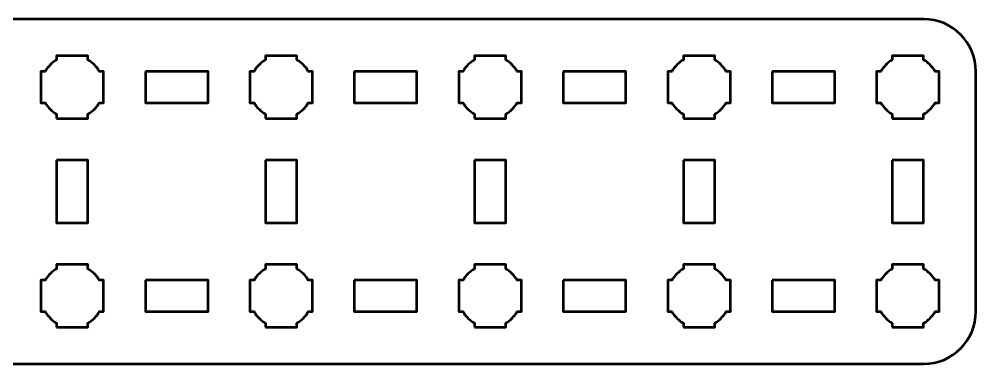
# Model space of a CAD drawing. Header units: centimetres. Extents: x -19.6 to 19.7, y -1.6 to 1.6.
# Drawn here: x 10.49 to 19.65, y -1.65 to 1.65 of the extents above; entities that cross this region are included whole.
import ezdxf

# ---------------------------------------------------------------- set-up
doc = ezdxf.new("R2010")
doc.units = ezdxf.units.CM
doc.header["$MEASUREMENT"] = 0
doc.layers.add('Layer 1', color=7, linetype='Continuous')

msp = doc.modelspace()

# ---------------------------------------------------------------- linework, layer by layer
at = {"layer": 'Layer 1', "lineweight": 53}
for points, knots in [([(-19.14991, 1.65), (-19.14991, 1.65), (19.15005, 1.65), (19.15005, 1.65), (19.15005, 1.65), (19.42701, 1.65), (19.65001, 1.4269), (19.65001, 1.1499), (19.65001, 1.1499), (19.65001, 1.1499), (19.65001, -1.15003), (19.65001, -1.15003), (19.65001, -1.15003), (19.65001, -1.42704), (19.42701, -1.64999), (19.15005, -1.64999), (19.15005, -1.64999), (19.15005, -1.64999), (-19.14991, -1.64999), (-19.14991, -1.64999), (-19.14991, -1.64999), (-19.42691, -1.64999), (-19.65, -1.42704), (-19.65, -1.15003), (-19.65, -1.15003), (-19.65, -1.15003), (-19.65, 1.1499), (-19.65, 1.1499), (-19.65, 1.1499), (-19.65, 1.4269), (-19.42691, 1.65), (-19.14991, 1.65)], [0, 0, 0, 0, 0.125, 0.125, 0.125, 0.125, 0.25, 0.25, 0.25, 0.25, 0.375, 0.375, 0.375, 0.375, 0.5, 0.5, 0.5, 0.5, 0.625, 0.625, 0.625, 0.625, 0.75, 0.75, 0.75, 0.75, 0.875, 0.875, 0.875, 0.875, 1, 1, 1, 1]), ([(10.84996, 0.69997), (10.84996, 0.69997), (10.84996, 0.74008), (10.84996, 0.74008), (10.84996, 0.74008), (10.80449, 0.7664), (10.76646, 0.80442), (10.74014, 0.8499), (10.74014, 0.8499), (10.74014, 0.8499), (10.70003, 0.8499), (10.70003, 0.8499), (10.70003, 0.8499), (10.70003, 0.8499), (10.70003, 0.99997), (10.70003, 0.99997), (10.70003, 0.99997), (10.70003, 0.99997), (10.70003, 1.1499), (10.70003, 1.1499), (10.70003, 1.1499), (10.70003, 1.1499), (10.74014, 1.1499), (10.74014, 1.1499), (10.74014, 1.1499), (10.76646, 1.19551), (10.80449, 1.23344), (10.84996, 1.25976), (10.84996, 1.25976), (10.84996, 1.25976), (10.84996, 1.29997), (10.84996, 1.29997), (10.84996, 1.29997), (10.84996, 1.29997), (11.00004, 1.29997), (11.00004, 1.29997), (11.00004, 1.29997), (11.00004, 1.29997), (11.14997, 1.29997), (11.14997, 1.29997), (11.14997, 1.29997), (11.14997, 1.29997), (11.14997, 1.25976), (11.14997, 1.25976), (11.14997, 1.25976), (11.19544, 1.23344), (11.23347, 1.19551), (11.25979, 1.1499), (11.25979, 1.1499), (11.25979, 1.1499), (11.30004, 1.1499), (11.30004, 1.1499), (11.30004, 1.1499), (11.30004, 1.1499), (11.30004, 0.99997), (11.30004, 0.99997), (11.30004, 0.99997), (11.30004, 0.99997), (11.30004, 0.8499), (11.30004, 0.8499), (11.30004, 0.8499), (11.30004, 0.8499), (11.25979, 0.8499), (11.25979, 0.8499), (11.25979, 0.8499), (11.23347, 0.80442), (11.19544, 0.7664), (11.14997, 0.74008), (11.14997, 0.74008), (11.14997, 0.74008), (11.14997, 0.69997), (11.14997, 0.69997), (11.14997, 0.69997), (11.14997, 0.69997), (11.00004, 0.69997), (11.00004, 0.69997), (11.00004, 0.69997), (11.00004, 0.69997), (10.84996, 0.69997), (10.84996, 0.69997)], [0, 0, 0, 0, 0.05, 0.05, 0.05, 0.05, 0.1, 0.1, 0.1, 0.1, 0.15, 0.15, 0.15, 0.15, 0.2, 0.2, 0.2, 0.2, 0.25, 0.25, 0.25, 0.25, 0.3, 0.3, 0.3, 0.3, 0.35, 0.35, 0.35, 0.35, 0.4, 0.4, 0.4, 0.4, 0.45, 0.45, 0.45, 0.45, 0.5, 0.5, 0.5, 0.5, 0.55, 0.55, 0.55, 0.55, 0.6, 0.6, 0.6, 0.6, 0.65, 0.65, 0.65, 0.65, 0.7, 0.7, 0.7, 0.7, 0.75, 0.75, 0.75, 0.75, 0.8, 0.8, 0.8, 0.8, 0.85, 0.85, 0.85, 0.85, 0.9, 0.9, 0.9, 0.9, 0.95, 0.95, 0.95, 0.95, 1, 1, 1, 1]), ([(12.84993, 0.69997), (12.84993, 0.69997), (12.84993, 0.74008), (12.84993, 0.74008), (12.84993, 0.74008), (12.80446, 0.7664), (12.76653, 0.80442), (12.74008, 0.8499), (12.74008, 0.8499), (12.74008, 0.8499), (12.7, 0.8499), (12.7, 0.8499), (12.7, 0.8499), (12.7, 0.8499), (12.7, 0.99997), (12.7, 0.99997), (12.7, 0.99997), (12.7, 0.99997), (12.7, 1.1499), (12.7, 1.1499), (12.7, 1.1499), (12.7, 1.1499), (12.74008, 1.1499), (12.74008, 1.1499), (12.74008, 1.1499), (12.76653, 1.19551), (12.80446, 1.23344), (12.84993, 1.25976), (12.84993, 1.25976), (12.84993, 1.25976), (12.84993, 1.29997), (12.84993, 1.29997), (12.84993, 1.29997), (12.84993, 1.29997), (13, 1.29997), (13, 1.29997), (13, 1.29997), (13, 1.29997), (13.14993, 1.29997), (13.14993, 1.29997), (13.14993, 1.29997), (13.14993, 1.29997), (13.14993, 1.25976), (13.14993, 1.25976), (13.14993, 1.25976), (13.19555, 1.23344), (13.23344, 1.19551), (13.25975, 1.1499), (13.25975, 1.1499), (13.25975, 1.1499), (13.30001, 1.1499), (13.30001, 1.1499), (13.30001, 1.1499), (13.30001, 1.1499), (13.30001, 0.99997), (13.30001, 0.99997), (13.30001, 0.99997), (13.30001, 0.99997), (13.30001, 0.8499), (13.30001, 0.8499), (13.30001, 0.8499), (13.30001, 0.8499), (13.25975, 0.8499), (13.25975, 0.8499), (13.25975, 0.8499), (13.23344, 0.80442), (13.19555, 0.7664), (13.14993, 0.74008), (13.14993, 0.74008), (13.14993, 0.74008), (13.14993, 0.69997), (13.14993, 0.69997), (13.14993, 0.69997), (13.14993, 0.69997), (13, 0.69997), (13, 0.69997), (13, 0.69997), (13, 0.69997), (12.84993, 0.69997), (12.84993, 0.69997)], [0, 0, 0, 0, 0.05, 0.05, 0.05, 0.05, 0.1, 0.1, 0.1, 0.1, 0.15, 0.15, 0.15, 0.15, 0.2, 0.2, 0.2, 0.2, 0.25, 0.25, 0.25, 0.25, 0.3, 0.3, 0.3, 0.3, 0.35, 0.35, 0.35, 0.35, 0.4, 0.4, 0.4, 0.4, 0.45, 0.45, 0.45, 0.45, 0.5, 0.5, 0.5, 0.5, 0.55, 0.55, 0.55, 0.55, 0.6, 0.6, 0.6, 0.6, 0.65, 0.65, 0.65, 0.65, 0.7, 0.7, 0.7, 0.7, 0.75, 0.75, 0.75, 0.75, 0.8, 0.8, 0.8, 0.8, 0.85, 0.85, 0.85, 0.85, 0.9, 0.9, 0.9, 0.9, 0.95, 0.95, 0.95, 0.95, 1, 1, 1, 1]), ([(14.85001, 0.69997), (14.85001, 0.69997), (14.85001, 0.74008), (14.85001, 0.74008), (14.85001, 0.74008), (14.80439, 0.7664), (14.7665, 0.80442), (14.74019, 0.8499), (14.74019, 0.8499), (14.74019, 0.8499), (14.69993, 0.8499), (14.69993, 0.8499), (14.69993, 0.8499), (14.69993, 0.8499), (14.69993, 0.99997), (14.69993, 0.99997), (14.69993, 0.99997), (14.69993, 0.99997), (14.69993, 1.1499), (14.69993, 1.1499), (14.69993, 1.1499), (14.69993, 1.1499), (14.74019, 1.1499), (14.74019, 1.1499), (14.74019, 1.1499), (14.7665, 1.19551), (14.80439, 1.23344), (14.85001, 1.25976), (14.85001, 1.25976), (14.85001, 1.25976), (14.85001, 1.29997), (14.85001, 1.29997), (14.85001, 1.29997), (14.85001, 1.29997), (14.99994, 1.29997), (14.99994, 1.29997), (14.99994, 1.29997), (14.99994, 1.29997), (15.15001, 1.29997), (15.15001, 1.29997), (15.15001, 1.29997), (15.15001, 1.29997), (15.15001, 1.25976), (15.15001, 1.25976), (15.15001, 1.25976), (15.19548, 1.23344), (15.23351, 1.19551), (15.25983, 1.1499), (15.25983, 1.1499), (15.25983, 1.1499), (15.29994, 1.1499), (15.29994, 1.1499), (15.29994, 1.1499), (15.29994, 1.1499), (15.29994, 0.99997), (15.29994, 0.99997), (15.29994, 0.99997), (15.29994, 0.99997), (15.29994, 0.8499), (15.29994, 0.8499), (15.29994, 0.8499), (15.29994, 0.8499), (15.25983, 0.8499), (15.25983, 0.8499), (15.25983, 0.8499), (15.23351, 0.80442), (15.19548, 0.7664), (15.15001, 0.74008), (15.15001, 0.74008), (15.15001, 0.74008), (15.15001, 0.69997), (15.15001, 0.69997), (15.15001, 0.69997), (15.15001, 0.69997), (14.99994, 0.69997), (14.99994, 0.69997), (14.99994, 0.69997), (14.99994, 0.69997), (14.85001, 0.69997), (14.85001, 0.69997)], [0, 0, 0, 0, 0.05, 0.05, 0.05, 0.05, 0.1, 0.1, 0.1, 0.1, 0.15, 0.15, 0.15, 0.15, 0.2, 0.2, 0.2, 0.2, 0.25, 0.25, 0.25, 0.25, 0.3, 0.3, 0.3, 0.3, 0.35, 0.35, 0.35, 0.35, 0.4, 0.4, 0.4, 0.4, 0.45, 0.45, 0.45, 0.45, 0.5, 0.5, 0.5, 0.5, 0.55, 0.55, 0.55, 0.55, 0.6, 0.6, 0.6, 0.6, 0.65, 0.65, 0.65, 0.65, 0.7, 0.7, 0.7, 0.7, 0.75, 0.75, 0.75, 0.75, 0.8, 0.8, 0.8, 0.8, 0.85, 0.85, 0.85, 0.85, 0.9, 0.9, 0.9, 0.9, 0.95, 0.95, 0.95, 0.95, 1, 1, 1, 1]), ([(16.84994, 0.69997), (16.84994, 0.69997), (16.84994, 0.74008), (16.84994, 0.74008), (16.84994, 0.74008), (16.80446, 0.7664), (16.76644, 0.80442), (16.74012, 0.8499), (16.74012, 0.8499), (16.74012, 0.8499), (16.70001, 0.8499), (16.70001, 0.8499), (16.70001, 0.8499), (16.70001, 0.8499), (16.70001, 0.99997), (16.70001, 0.99997), (16.70001, 0.99997), (16.70001, 0.99997), (16.70001, 1.1499), (16.70001, 1.1499), (16.70001, 1.1499), (16.70001, 1.1499), (16.74012, 1.1499), (16.74012, 1.1499), (16.74012, 1.1499), (16.76644, 1.19551), (16.80446, 1.23344), (16.84994, 1.25976), (16.84994, 1.25976), (16.84994, 1.25976), (16.84994, 1.29997), (16.84994, 1.29997), (16.84994, 1.29997), (16.84994, 1.29997), (17.00001, 1.29997), (17.00001, 1.29997), (17.00001, 1.29997), (17.00001, 1.29997), (17.14994, 1.29997), (17.14994, 1.29997), (17.14994, 1.29997), (17.14994, 1.29997), (17.14994, 1.25976), (17.14994, 1.25976), (17.14994, 1.25976), (17.19555, 1.23344), (17.23348, 1.19551), (17.25979, 1.1499), (17.25979, 1.1499), (17.25979, 1.1499), (17.30001, 1.1499), (17.30001, 1.1499), (17.30001, 1.1499), (17.30001, 1.1499), (17.30001, 0.99997), (17.30001, 0.99997), (17.30001, 0.99997), (17.30001, 0.99997), (17.30001, 0.8499), (17.30001, 0.8499), (17.30001, 0.8499), (17.30001, 0.8499), (17.25979, 0.8499), (17.25979, 0.8499), (17.25979, 0.8499), (17.23348, 0.80442), (17.19555, 0.7664), (17.14994, 0.74008), (17.14994, 0.74008), (17.14994, 0.74008), (17.14994, 0.69997), (17.14994, 0.69997), (17.14994, 0.69997), (17.14994, 0.69997), (17.00001, 0.69997), (17.00001, 0.69997), (17.00001, 0.69997), (17.00001, 0.69997), (16.84994, 0.69997), (16.84994, 0.69997)], [0, 0, 0, 0, 0.05, 0.05, 0.05, 0.05, 0.1, 0.1, 0.1, 0.1, 0.15, 0.15, 0.15, 0.15, 0.2, 0.2, 0.2, 0.2, 0.25, 0.25, 0.25, 0.25, 0.3, 0.3, 0.3, 0.3, 0.35, 0.35, 0.35, 0.35, 0.4, 0.4, 0.4, 0.4, 0.45, 0.45, 0.45, 0.45, 0.5, 0.5, 0.5, 0.5, 0.55, 0.55, 0.55, 0.55, 0.6, 0.6, 0.6, 0.6, 0.65, 0.65, 0.65, 0.65, 0.7, 0.7, 0.7, 0.7, 0.75, 0.75, 0.75, 0.75, 0.8, 0.8, 0.8, 0.8, 0.85, 0.85, 0.85, 0.85, 0.9, 0.9, 0.9, 0.9, 0.95, 0.95, 0.95, 0.95, 1, 1, 1, 1]), ([(18.84991, 0.69997), (18.84991, 0.69997), (18.84991, 0.74008), (18.84991, 0.74008), (18.84991, 0.74008), (18.80443, 0.7664), (18.76654, 0.80442), (18.74009, 0.8499), (18.74009, 0.8499), (18.74009, 0.8499), (18.69997, 0.8499), (18.69997, 0.8499), (18.69997, 0.8499), (18.69997, 0.8499), (18.69997, 0.99997), (18.69997, 0.99997), (18.69997, 0.99997), (18.69997, 0.99997), (18.69997, 1.1499), (18.69997, 1.1499), (18.69997, 1.1499), (18.69997, 1.1499), (18.74009, 1.1499), (18.74009, 1.1499), (18.74009, 1.1499), (18.76654, 1.19551), (18.80443, 1.23344), (18.84991, 1.25976), (18.84991, 1.25976), (18.84991, 1.25976), (18.84991, 1.29997), (18.84991, 1.29997), (18.84991, 1.29997), (18.84991, 1.29997), (18.99998, 1.29997), (18.99998, 1.29997), (18.99998, 1.29997), (18.99998, 1.29997), (19.14991, 1.29997), (19.14991, 1.29997), (19.14991, 1.29997), (19.14991, 1.29997), (19.14991, 1.25976), (19.14991, 1.25976), (19.14991, 1.25976), (19.19552, 1.23344), (19.23341, 1.19551), (19.25987, 1.1499), (19.25987, 1.1499), (19.25987, 1.1499), (19.29998, 1.1499), (19.29998, 1.1499), (19.29998, 1.1499), (19.29998, 1.1499), (19.29998, 0.99997), (19.29998, 0.99997), (19.29998, 0.99997), (19.29998, 0.99997), (19.29998, 0.8499), (19.29998, 0.8499), (19.29998, 0.8499), (19.29998, 0.8499), (19.25987, 0.8499), (19.25987, 0.8499), (19.25987, 0.8499), (19.23341, 0.80442), (19.19552, 0.7664), (19.14991, 0.74008), (19.14991, 0.74008), (19.14991, 0.74008), (19.14991, 0.69997), (19.14991, 0.69997), (19.14991, 0.69997), (19.14991, 0.69997), (18.99998, 0.69997), (18.99998, 0.69997), (18.99998, 0.69997), (18.99998, 0.69997), (18.84991, 0.69997), (18.84991, 0.69997)], [0, 0, 0, 0, 0.05, 0.05, 0.05, 0.05, 0.1, 0.1, 0.1, 0.1, 0.15, 0.15, 0.15, 0.15, 0.2, 0.2, 0.2, 0.2, 0.25, 0.25, 0.25, 0.25, 0.3, 0.3, 0.3, 0.3, 0.35, 0.35, 0.35, 0.35, 0.4, 0.4, 0.4, 0.4, 0.45, 0.45, 0.45, 0.45, 0.5, 0.5, 0.5, 0.5, 0.55, 0.55, 0.55, 0.55, 0.6, 0.6, 0.6, 0.6, 0.65, 0.65, 0.65, 0.65, 0.7, 0.7, 0.7, 0.7, 0.75, 0.75, 0.75, 0.75, 0.8, 0.8, 0.8, 0.8, 0.85, 0.85, 0.85, 0.85, 0.9, 0.9, 0.9, 0.9, 0.95, 0.95, 0.95, 0.95, 1, 1, 1, 1]), ([(11.70009, 1.1499), (11.70009, 1.1499), (12.30009, 1.1499), (12.30009, 1.1499), (12.30009, 1.1499), (12.30009, 1.1499), (12.30009, 0.8499), (12.30009, 0.8499), (12.30009, 0.8499), (12.30009, 0.8499), (11.70009, 0.8499), (11.70009, 0.8499), (11.70009, 0.8499), (11.70009, 0.8499), (11.70009, 1.1499), (11.70009, 1.1499)], [0, 0, 0, 0, 0.25, 0.25, 0.25, 0.25, 0.5, 0.5, 0.5, 0.5, 0.75, 0.75, 0.75, 0.75, 1, 1, 1, 1]), ([(13.70002, 1.1499), (13.70002, 1.1499), (14.30002, 1.1499), (14.30002, 1.1499), (14.30002, 1.1499), (14.30002, 1.1499), (14.30002, 0.8499), (14.30002, 0.8499), (14.30002, 0.8499), (14.30002, 0.8499), (13.70002, 0.8499), (13.70002, 0.8499), (13.70002, 0.8499), (13.70002, 0.8499), (13.70002, 1.1499), (13.70002, 1.1499)], [0, 0, 0, 0, 0.25, 0.25, 0.25, 0.25, 0.5, 0.5, 0.5, 0.5, 0.75, 0.75, 0.75, 0.75, 1, 1, 1, 1]), ([(15.69999, 1.1499), (15.69999, 1.1499), (16.29999, 1.1499), (16.29999, 1.1499), (16.29999, 1.1499), (16.29999, 1.1499), (16.29999, 0.8499), (16.29999, 0.8499), (16.29999, 0.8499), (16.29999, 0.8499), (15.69999, 0.8499), (15.69999, 0.8499), (15.69999, 0.8499), (15.69999, 0.8499), (15.69999, 1.1499), (15.69999, 1.1499)], [0, 0, 0, 0, 0.25, 0.25, 0.25, 0.25, 0.5, 0.5, 0.5, 0.5, 0.75, 0.75, 0.75, 0.75, 1, 1, 1, 1]), ([(17.70006, 1.1499), (17.70006, 1.1499), (18.30007, 1.1499), (18.30007, 1.1499), (18.30007, 1.1499), (18.30007, 1.1499), (18.30007, 0.8499), (18.30007, 0.8499), (18.30007, 0.8499), (18.30007, 0.8499), (17.70006, 0.8499), (17.70006, 0.8499), (17.70006, 0.8499), (17.70006, 0.8499), (17.70006, 1.1499), (17.70006, 1.1499)], [0, 0, 0, 0, 0.25, 0.25, 0.25, 0.25, 0.5, 0.5, 0.5, 0.5, 0.75, 0.75, 0.75, 0.75, 1, 1, 1, 1]), ([(10.84996, 0.29995), (10.84996, 0.29995), (11.14997, 0.29995), (11.14997, 0.29995), (11.14997, 0.29995), (11.14997, 0.29995), (11.14997, -0.30005), (11.14997, -0.30005), (11.14997, -0.30005), (11.14997, -0.30005), (10.84996, -0.30005), (10.84996, -0.30005), (10.84996, -0.30005), (10.84996, -0.30005), (10.84996, 0.29995), (10.84996, 0.29995)], [0, 0, 0, 0, 0.25, 0.25, 0.25, 0.25, 0.5, 0.5, 0.5, 0.5, 0.75, 0.75, 0.75, 0.75, 1, 1, 1, 1]), ([(12.85007, 0.29995), (12.85007, 0.29995), (13.15007, 0.29995), (13.15007, 0.29995), (13.15007, 0.29995), (13.15007, 0.29995), (13.15007, -0.30005), (13.15007, -0.30005), (13.15007, -0.30005), (13.15007, -0.30005), (12.85007, -0.30005), (12.85007, -0.30005), (12.85007, -0.30005), (12.85007, -0.30005), (12.85007, 0.29995), (12.85007, 0.29995)], [0, 0, 0, 0, 0.25, 0.25, 0.25, 0.25, 0.5, 0.5, 0.5, 0.5, 0.75, 0.75, 0.75, 0.75, 1, 1, 1, 1]), ([(14.85001, 0.29995), (14.85001, 0.29995), (15.15001, 0.29995), (15.15001, 0.29995), (15.15001, 0.29995), (15.15001, 0.29995), (15.15001, -0.30005), (15.15001, -0.30005), (15.15001, -0.30005), (15.15001, -0.30005), (14.85001, -0.30005), (14.85001, -0.30005), (14.85001, -0.30005), (14.85001, -0.30005), (14.85001, 0.29995), (14.85001, 0.29995)], [0, 0, 0, 0, 0.25, 0.25, 0.25, 0.25, 0.5, 0.5, 0.5, 0.5, 0.75, 0.75, 0.75, 0.75, 1, 1, 1, 1]), ([(16.85008, 0.29995), (16.85008, 0.29995), (17.15008, 0.29995), (17.15008, 0.29995), (17.15008, 0.29995), (17.15008, 0.29995), (17.15008, -0.30005), (17.15008, -0.30005), (17.15008, -0.30005), (17.15008, -0.30005), (16.85008, -0.30005), (16.85008, -0.30005), (16.85008, -0.30005), (16.85008, -0.30005), (16.85008, 0.29995), (16.85008, 0.29995)], [0, 0, 0, 0, 0.25, 0.25, 0.25, 0.25, 0.5, 0.5, 0.5, 0.5, 0.75, 0.75, 0.75, 0.75, 1, 1, 1, 1]), ([(18.85005, 0.29995), (18.85005, 0.29995), (19.15005, 0.29995), (19.15005, 0.29995), (19.15005, 0.29995), (19.15005, 0.29995), (19.15005, -0.30005), (19.15005, -0.30005), (19.15005, -0.30005), (19.15005, -0.30005), (18.85005, -0.30005), (18.85005, -0.30005), (18.85005, -0.30005), (18.85005, -0.30005), (18.85005, 0.29995), (18.85005, 0.29995)], [0, 0, 0, 0, 0.25, 0.25, 0.25, 0.25, 0.5, 0.5, 0.5, 0.5, 0.75, 0.75, 0.75, 0.75, 1, 1, 1, 1]), ([(10.84996, -1.30011), (10.84996, -1.30011), (10.84996, -1.25985), (10.84996, -1.25985), (10.84996, -1.25985), (10.80449, -1.23354), (10.76646, -1.19551), (10.74014, -1.15003), (10.74014, -1.15003), (10.74014, -1.15003), (10.70003, -1.15003), (10.70003, -1.15003), (10.70003, -1.15003), (10.70003, -1.15003), (10.70003, -1.0001), (10.70003, -1.0001), (10.70003, -1.0001), (10.70003, -1.0001), (10.70003, -0.85003), (10.70003, -0.85003), (10.70003, -0.85003), (10.70003, -0.85003), (10.74014, -0.85003), (10.74014, -0.85003), (10.74014, -0.85003), (10.76646, -0.80456), (10.80449, -0.76653), (10.84996, -0.74021), (10.84996, -0.74021), (10.84996, -0.74021), (10.84996, -0.7001), (10.84996, -0.7001), (10.84996, -0.7001), (10.84996, -0.7001), (11.00004, -0.7001), (11.00004, -0.7001), (11.00004, -0.7001), (11.00004, -0.7001), (11.14997, -0.7001), (11.14997, -0.7001), (11.14997, -0.7001), (11.14997, -0.7001), (11.14997, -0.74021), (11.14997, -0.74021), (11.14997, -0.74021), (11.19544, -0.76653), (11.23347, -0.80456), (11.25979, -0.85003), (11.25979, -0.85003), (11.25979, -0.85003), (11.30004, -0.85003), (11.30004, -0.85003), (11.30004, -0.85003), (11.30004, -0.85003), (11.30004, -1.0001), (11.30004, -1.0001), (11.30004, -1.0001), (11.30004, -1.0001), (11.30004, -1.15003), (11.30004, -1.15003), (11.30004, -1.15003), (11.30004, -1.15003), (11.25979, -1.15003), (11.25979, -1.15003), (11.25979, -1.15003), (11.23347, -1.19551), (11.19544, -1.23354), (11.14997, -1.25985), (11.14997, -1.25985), (11.14997, -1.25985), (11.14997, -1.30011), (11.14997, -1.30011), (11.14997, -1.30011), (11.14997, -1.30011), (11.00004, -1.30011), (11.00004, -1.30011), (11.00004, -1.30011), (11.00004, -1.30011), (10.84996, -1.30011), (10.84996, -1.30011)], [0, 0, 0, 0, 0.05, 0.05, 0.05, 0.05, 0.1, 0.1, 0.1, 0.1, 0.15, 0.15, 0.15, 0.15, 0.2, 0.2, 0.2, 0.2, 0.25, 0.25, 0.25, 0.25, 0.3, 0.3, 0.3, 0.3, 0.35, 0.35, 0.35, 0.35, 0.4, 0.4, 0.4, 0.4, 0.45, 0.45, 0.45, 0.45, 0.5, 0.5, 0.5, 0.5, 0.55, 0.55, 0.55, 0.55, 0.6, 0.6, 0.6, 0.6, 0.65, 0.65, 0.65, 0.65, 0.7, 0.7, 0.7, 0.7, 0.75, 0.75, 0.75, 0.75, 0.8, 0.8, 0.8, 0.8, 0.85, 0.85, 0.85, 0.85, 0.9, 0.9, 0.9, 0.9, 0.95, 0.95, 0.95, 0.95, 1, 1, 1, 1]), ([(12.84993, -1.30011), (12.84993, -1.30011), (12.84993, -1.25985), (12.84993, -1.25985), (12.84993, -1.25985), (12.80446, -1.23354), (12.76653, -1.19551), (12.74008, -1.15003), (12.74008, -1.15003), (12.74008, -1.15003), (12.7, -1.15003), (12.7, -1.15003), (12.7, -1.15003), (12.7, -1.15003), (12.7, -1.0001), (12.7, -1.0001), (12.7, -1.0001), (12.7, -1.0001), (12.7, -0.85003), (12.7, -0.85003), (12.7, -0.85003), (12.7, -0.85003), (12.74008, -0.85003), (12.74008, -0.85003), (12.74008, -0.85003), (12.76653, -0.80456), (12.80446, -0.76653), (12.84993, -0.74021), (12.84993, -0.74021), (12.84993, -0.74021), (12.84993, -0.7001), (12.84993, -0.7001), (12.84993, -0.7001), (12.84993, -0.7001), (13, -0.7001), (13, -0.7001), (13, -0.7001), (13, -0.7001), (13.14993, -0.7001), (13.14993, -0.7001), (13.14993, -0.7001), (13.14993, -0.7001), (13.14993, -0.74021), (13.14993, -0.74021), (13.14993, -0.74021), (13.19555, -0.76653), (13.23344, -0.80456), (13.25975, -0.85003), (13.25975, -0.85003), (13.25975, -0.85003), (13.30001, -0.85003), (13.30001, -0.85003), (13.30001, -0.85003), (13.30001, -0.85003), (13.30001, -1.0001), (13.30001, -1.0001), (13.30001, -1.0001), (13.30001, -1.0001), (13.30001, -1.15003), (13.30001, -1.15003), (13.30001, -1.15003), (13.30001, -1.15003), (13.25975, -1.15003), (13.25975, -1.15003), (13.25975, -1.15003), (13.23344, -1.19551), (13.19555, -1.23354), (13.14993, -1.25985), (13.14993, -1.25985), (13.14993, -1.25985), (13.14993, -1.30011), (13.14993, -1.30011), (13.14993, -1.30011), (13.14993, -1.30011), (13, -1.30011), (13, -1.30011), (13, -1.30011), (13, -1.30011), (12.84993, -1.30011), (12.84993, -1.30011)], [0, 0, 0, 0, 0.05, 0.05, 0.05, 0.05, 0.1, 0.1, 0.1, 0.1, 0.15, 0.15, 0.15, 0.15, 0.2, 0.2, 0.2, 0.2, 0.25, 0.25, 0.25, 0.25, 0.3, 0.3, 0.3, 0.3, 0.35, 0.35, 0.35, 0.35, 0.4, 0.4, 0.4, 0.4, 0.45, 0.45, 0.45, 0.45, 0.5, 0.5, 0.5, 0.5, 0.55, 0.55, 0.55, 0.55, 0.6, 0.6, 0.6, 0.6, 0.65, 0.65, 0.65, 0.65, 0.7, 0.7, 0.7, 0.7, 0.75, 0.75, 0.75, 0.75, 0.8, 0.8, 0.8, 0.8, 0.85, 0.85, 0.85, 0.85, 0.9, 0.9, 0.9, 0.9, 0.95, 0.95, 0.95, 0.95, 1, 1, 1, 1]), ([(14.85001, -1.30011), (14.85001, -1.30011), (14.85001, -1.25985), (14.85001, -1.25985), (14.85001, -1.25985), (14.80439, -1.23354), (14.7665, -1.19551), (14.74019, -1.15003), (14.74019, -1.15003), (14.74019, -1.15003), (14.69993, -1.15003), (14.69993, -1.15003), (14.69993, -1.15003), (14.69993, -1.15003), (14.69993, -1.0001), (14.69993, -1.0001), (14.69993, -1.0001), (14.69993, -1.0001), (14.69993, -0.85003), (14.69993, -0.85003), (14.69993, -0.85003), (14.69993, -0.85003), (14.74019, -0.85003), (14.74019, -0.85003), (14.74019, -0.85003), (14.7665, -0.80456), (14.80439, -0.76653), (14.85001, -0.74021), (14.85001, -0.74021), (14.85001, -0.74021), (14.85001, -0.7001), (14.85001, -0.7001), (14.85001, -0.7001), (14.85001, -0.7001), (14.99994, -0.7001), (14.99994, -0.7001), (14.99994, -0.7001), (14.99994, -0.7001), (15.15001, -0.7001), (15.15001, -0.7001), (15.15001, -0.7001), (15.15001, -0.7001), (15.15001, -0.74021), (15.15001, -0.74021), (15.15001, -0.74021), (15.19548, -0.76653), (15.23351, -0.80456), (15.25983, -0.85003), (15.25983, -0.85003), (15.25983, -0.85003), (15.29994, -0.85003), (15.29994, -0.85003), (15.29994, -0.85003), (15.29994, -0.85003), (15.29994, -1.0001), (15.29994, -1.0001), (15.29994, -1.0001), (15.29994, -1.0001), (15.29994, -1.15003), (15.29994, -1.15003), (15.29994, -1.15003), (15.29994, -1.15003), (15.25983, -1.15003), (15.25983, -1.15003), (15.25983, -1.15003), (15.23351, -1.19551), (15.19548, -1.23354), (15.15001, -1.25985), (15.15001, -1.25985), (15.15001, -1.25985), (15.15001, -1.30011), (15.15001, -1.30011), (15.15001, -1.30011), (15.15001, -1.30011), (14.99994, -1.30011), (14.99994, -1.30011), (14.99994, -1.30011), (14.99994, -1.30011), (14.85001, -1.30011), (14.85001, -1.30011)], [0, 0, 0, 0, 0.05, 0.05, 0.05, 0.05, 0.1, 0.1, 0.1, 0.1, 0.15, 0.15, 0.15, 0.15, 0.2, 0.2, 0.2, 0.2, 0.25, 0.25, 0.25, 0.25, 0.3, 0.3, 0.3, 0.3, 0.35, 0.35, 0.35, 0.35, 0.4, 0.4, 0.4, 0.4, 0.45, 0.45, 0.45, 0.45, 0.5, 0.5, 0.5, 0.5, 0.55, 0.55, 0.55, 0.55, 0.6, 0.6, 0.6, 0.6, 0.65, 0.65, 0.65, 0.65, 0.7, 0.7, 0.7, 0.7, 0.75, 0.75, 0.75, 0.75, 0.8, 0.8, 0.8, 0.8, 0.85, 0.85, 0.85, 0.85, 0.9, 0.9, 0.9, 0.9, 0.95, 0.95, 0.95, 0.95, 1, 1, 1, 1]), ([(16.84994, -1.30011), (16.84994, -1.30011), (16.84994, -1.25985), (16.84994, -1.25985), (16.84994, -1.25985), (16.80446, -1.23354), (16.76644, -1.19551), (16.74012, -1.15003), (16.74012, -1.15003), (16.74012, -1.15003), (16.70001, -1.15003), (16.70001, -1.15003), (16.70001, -1.15003), (16.70001, -1.15003), (16.70001, -1.0001), (16.70001, -1.0001), (16.70001, -1.0001), (16.70001, -1.0001), (16.70001, -0.85003), (16.70001, -0.85003), (16.70001, -0.85003), (16.70001, -0.85003), (16.74012, -0.85003), (16.74012, -0.85003), (16.74012, -0.85003), (16.76644, -0.80456), (16.80446, -0.76653), (16.84994, -0.74021), (16.84994, -0.74021), (16.84994, -0.74021), (16.84994, -0.7001), (16.84994, -0.7001), (16.84994, -0.7001), (16.84994, -0.7001), (17.00001, -0.7001), (17.00001, -0.7001), (17.00001, -0.7001), (17.00001, -0.7001), (17.14994, -0.7001), (17.14994, -0.7001), (17.14994, -0.7001), (17.14994, -0.7001), (17.14994, -0.74021), (17.14994, -0.74021), (17.14994, -0.74021), (17.19555, -0.76653), (17.23348, -0.80456), (17.25979, -0.85003), (17.25979, -0.85003), (17.25979, -0.85003), (17.30001, -0.85003), (17.30001, -0.85003), (17.30001, -0.85003), (17.30001, -0.85003), (17.30001, -1.0001), (17.30001, -1.0001), (17.30001, -1.0001), (17.30001, -1.0001), (17.30001, -1.15003), (17.30001, -1.15003), (17.30001, -1.15003), (17.30001, -1.15003), (17.25979, -1.15003), (17.25979, -1.15003), (17.25979, -1.15003), (17.23348, -1.19551), (17.19555, -1.23354), (17.14994, -1.25985), (17.14994, -1.25985), (17.14994, -1.25985), (17.14994, -1.30011), (17.14994, -1.30011), (17.14994, -1.30011), (17.14994, -1.30011), (17.00001, -1.30011), (17.00001, -1.30011), (17.00001, -1.30011), (17.00001, -1.30011), (16.84994, -1.30011), (16.84994, -1.30011)], [0, 0, 0, 0, 0.05, 0.05, 0.05, 0.05, 0.1, 0.1, 0.1, 0.1, 0.15, 0.15, 0.15, 0.15, 0.2, 0.2, 0.2, 0.2, 0.25, 0.25, 0.25, 0.25, 0.3, 0.3, 0.3, 0.3, 0.35, 0.35, 0.35, 0.35, 0.4, 0.4, 0.4, 0.4, 0.45, 0.45, 0.45, 0.45, 0.5, 0.5, 0.5, 0.5, 0.55, 0.55, 0.55, 0.55, 0.6, 0.6, 0.6, 0.6, 0.65, 0.65, 0.65, 0.65, 0.7, 0.7, 0.7, 0.7, 0.75, 0.75, 0.75, 0.75, 0.8, 0.8, 0.8, 0.8, 0.85, 0.85, 0.85, 0.85, 0.9, 0.9, 0.9, 0.9, 0.95, 0.95, 0.95, 0.95, 1, 1, 1, 1]), ([(18.84991, -1.30011), (18.84991, -1.30011), (18.84991, -1.25985), (18.84991, -1.25985), (18.84991, -1.25985), (18.80443, -1.23354), (18.76654, -1.19551), (18.74009, -1.15003), (18.74009, -1.15003), (18.74009, -1.15003), (18.69997, -1.15003), (18.69997, -1.15003), (18.69997, -1.15003), (18.69997, -1.15003), (18.69997, -1.0001), (18.69997, -1.0001), (18.69997, -1.0001), (18.69997, -1.0001), (18.69997, -0.85003), (18.69997, -0.85003), (18.69997, -0.85003), (18.69997, -0.85003), (18.74009, -0.85003), (18.74009, -0.85003), (18.74009, -0.85003), (18.76654, -0.80456), (18.80443, -0.76653), (18.84991, -0.74021), (18.84991, -0.74021), (18.84991, -0.74021), (18.84991, -0.7001), (18.84991, -0.7001), (18.84991, -0.7001), (18.84991, -0.7001), (18.99998, -0.7001), (18.99998, -0.7001), (18.99998, -0.7001), (18.99998, -0.7001), (19.14991, -0.7001), (19.14991, -0.7001), (19.14991, -0.7001), (19.14991, -0.7001), (19.14991, -0.74021), (19.14991, -0.74021), (19.14991, -0.74021), (19.19552, -0.76653), (19.23341, -0.80456), (19.25987, -0.85003), (19.25987, -0.85003), (19.25987, -0.85003), (19.29998, -0.85003), (19.29998, -0.85003), (19.29998, -0.85003), (19.29998, -0.85003), (19.29998, -1.0001), (19.29998, -1.0001), (19.29998, -1.0001), (19.29998, -1.0001), (19.29998, -1.15003), (19.29998, -1.15003), (19.29998, -1.15003), (19.29998, -1.15003), (19.25987, -1.15003), (19.25987, -1.15003), (19.25987, -1.15003), (19.23341, -1.19551), (19.19552, -1.23354), (19.14991, -1.25985), (19.14991, -1.25985), (19.14991, -1.25985), (19.14991, -1.30011), (19.14991, -1.30011), (19.14991, -1.30011), (19.14991, -1.30011), (18.99998, -1.30011), (18.99998, -1.30011), (18.99998, -1.30011), (18.99998, -1.30011), (18.84991, -1.30011), (18.84991, -1.30011)], [0, 0, 0, 0, 0.05, 0.05, 0.05, 0.05, 0.1, 0.1, 0.1, 0.1, 0.15, 0.15, 0.15, 0.15, 0.2, 0.2, 0.2, 0.2, 0.25, 0.25, 0.25, 0.25, 0.3, 0.3, 0.3, 0.3, 0.35, 0.35, 0.35, 0.35, 0.4, 0.4, 0.4, 0.4, 0.45, 0.45, 0.45, 0.45, 0.5, 0.5, 0.5, 0.5, 0.55, 0.55, 0.55, 0.55, 0.6, 0.6, 0.6, 0.6, 0.65, 0.65, 0.65, 0.65, 0.7, 0.7, 0.7, 0.7, 0.75, 0.75, 0.75, 0.75, 0.8, 0.8, 0.8, 0.8, 0.85, 0.85, 0.85, 0.85, 0.9, 0.9, 0.9, 0.9, 0.95, 0.95, 0.95, 0.95, 1, 1, 1, 1]), ([(11.70009, -0.85003), (11.70009, -0.85003), (12.30009, -0.85003), (12.30009, -0.85003), (12.30009, -0.85003), (12.30009, -0.85003), (12.30009, -1.15003), (12.30009, -1.15003), (12.30009, -1.15003), (12.30009, -1.15003), (11.70009, -1.15003), (11.70009, -1.15003), (11.70009, -1.15003), (11.70009, -1.15003), (11.70009, -0.85003), (11.70009, -0.85003)], [0, 0, 0, 0, 0.25, 0.25, 0.25, 0.25, 0.5, 0.5, 0.5, 0.5, 0.75, 0.75, 0.75, 0.75, 1, 1, 1, 1]), ([(13.70002, -0.85003), (13.70002, -0.85003), (14.30002, -0.85003), (14.30002, -0.85003), (14.30002, -0.85003), (14.30002, -0.85003), (14.30002, -1.15003), (14.30002, -1.15003), (14.30002, -1.15003), (14.30002, -1.15003), (13.70002, -1.15003), (13.70002, -1.15003), (13.70002, -1.15003), (13.70002, -1.15003), (13.70002, -0.85003), (13.70002, -0.85003)], [0, 0, 0, 0, 0.25, 0.25, 0.25, 0.25, 0.5, 0.5, 0.5, 0.5, 0.75, 0.75, 0.75, 0.75, 1, 1, 1, 1]), ([(15.69999, -0.85003), (15.69999, -0.85003), (16.29999, -0.85003), (16.29999, -0.85003), (16.29999, -0.85003), (16.29999, -0.85003), (16.29999, -1.15003), (16.29999, -1.15003), (16.29999, -1.15003), (16.29999, -1.15003), (15.69999, -1.15003), (15.69999, -1.15003), (15.69999, -1.15003), (15.69999, -1.15003), (15.69999, -0.85003), (15.69999, -0.85003)], [0, 0, 0, 0, 0.25, 0.25, 0.25, 0.25, 0.5, 0.5, 0.5, 0.5, 0.75, 0.75, 0.75, 0.75, 1, 1, 1, 1]), ([(17.70006, -0.85003), (17.70006, -0.85003), (18.30007, -0.85003), (18.30007, -0.85003), (18.30007, -0.85003), (18.30007, -0.85003), (18.30007, -1.15003), (18.30007, -1.15003), (18.30007, -1.15003), (18.30007, -1.15003), (17.70006, -1.15003), (17.70006, -1.15003), (17.70006, -1.15003), (17.70006, -1.15003), (17.70006, -0.85003), (17.70006, -0.85003)], [0, 0, 0, 0, 0.25, 0.25, 0.25, 0.25, 0.5, 0.5, 0.5, 0.5, 0.75, 0.75, 0.75, 0.75, 1, 1, 1, 1])]:
    msp.add_open_spline(points, degree=3, knots=knots, dxfattribs=at)

doc.saveas('drawing.dxf')
